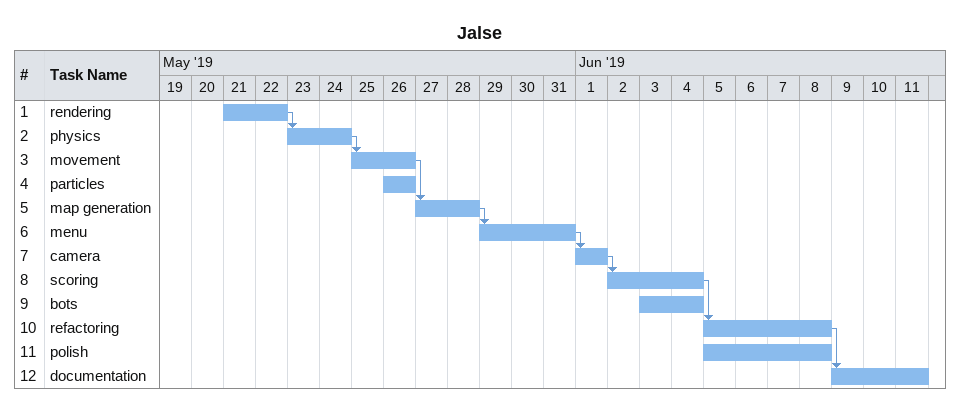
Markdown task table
Jalse

| ID | Task | Start | Finish | Predecessors |
|---|---|---|---|---|
| 1 | rendering | 2019-05-21 | 2019-05-22 |  |
| 2 | physics | 2019-05-23 | 2019-05-24 | 1 |
| 3 | movement | 2019-05-25 | 2019-05-26 | 2 |
| 4 | particles | 2019-05-26 | 2019-05-26 |  |
| 5 | map generation | 2019-05-27 | 2019-05-28 | 3 |
| 6 | menu | 2019-05-29 | 2019-05-31 | 5 |
| 7 | camera | 2019-06-01 | 2019-06-01 | 6 |
| 8 | scoring | 2019-06-02 | 2019-06-04 | 7 |
| 9 | bots | 2019-06-03 | 2019-06-04 |  |
| 10 | refactoring | 2019-06-05 | 2019-06-08 | 8 |
| 11 | polish | 2019-06-05 | 2019-06-08 |  |
| 12 | documentation | 2019-06-09 | 2019-06-11 | 10 |
